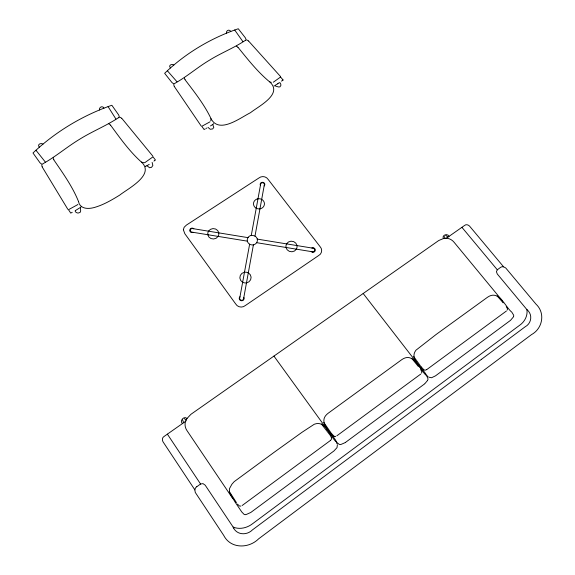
<?xml version="1.0" encoding="UTF-8"?>
<svg xmlns="http://www.w3.org/2000/svg" width="575" height="575" viewBox="0 0 575 575"><rect width="100%" height="100%" fill="white"/><g stroke="black" fill="none" stroke-linecap="round" stroke-linejoin="round"><path stroke-width="0.86" d="M210.996 118.975L210.795 120.757M196.758 486.709A4.442 4.262 -73.6 0 0 194.839 489.886L195.27 492.416L223.704 535.375C230.525 548.931 248.68 548.751 258.606 538.861L531.494 334.614C542.635 328.569 545.567 313.001 535.993 304.146L505.684 267.921L503.614 266.843A4.032 3.63 31.3 0 0 500.473 267.447L498.108 269.193A5.951 5.362 31.6 0 0 497.303 269.797L496.412 271.688L497.289 273.995L527.649 310.507M243.836 297.404L243.85 297.433A2.429 2.336 -3.5 0 1 242.93 300.409A2.429 2.336 -3.5 0 1 239.753 299.884A2.429 2.336 -3.5 0 1 239.94 296.779L239.976 296.765M243.599 298.677L253.41 244.813A4.988 4.708 0.1 0 0 256.608 242.693L256.637 242.643A5.082 4.794 0.1 0 0 257.284 239.121M264.349 184.726L254.998 236.088A5.11 4.823 0.1 0 1 257.255 239.121M239.732 298.102L249.629 244.202M260.647 184.194L251.268 235.477M185.675 421.324L185.689 421.281A12.154 11.859 -58 0 1 186.142 420.152A14.928 14.569 -58.9 0 1 187.026 418.471L190.95 414.287L438.747 240.508L443.418 238.56A13.908 12.7 26.5 0 1 445.122 238.345A11.32 10.328 26.3 0 1 446.229 238.33L446.272 238.338M507.207 310.04L507.402 309.487A2.048 1.854 35.2 0 0 507.387 308.595L506.244 306.576M421.497 373.125L421.727 372.528A2.084 1.962 41.3 0 0 421.734 371.594L420.656 369.502M513.367 316.998L510.528 320.34L435.505 375.842L431.537 377.746L428.742 377.193M427.613 380.37L424.796 383.741M248.005 237.64L192.474 228.562M213.684 123.654L212.75 124.459L213.799 127.449L212.685 128.915L210.249 129.282L207.999 127.391M80.996 206.827C79.264 207.446 82.52 212.714 78.689 212.93C77.596 213.447 74.7 212.067 75.224 210.651M506.453 310.982L426.765 369.581M420.699 374.102L336.821 435.843M245.676 40.343L246.007 39.344L245.367 37.835L238.28 28.75C210.932 38.101 185.488 53.252 164.644 73.312L171.947 82.534L173.391 83.627L174.627 83.663A11.126 9.84 -5.5 0 1 175.159 83.167C187.112 76.475 197.455 67.354 209.286 60.303C220.872 53.073 233.615 48.106 244.95 40.631A11.047 9.631 0.4 0 1 245.547 40.415L245.618 40.387M118.845 117.659L119.262 116.603L118.658 114.921L111.852 105.261C82.613 115.417 55.509 131.747 32.991 152.986L40.034 162.847L41.472 164.012L42.751 164.055A11.694 10.4 -19.4 0 1 43.333 163.523C56.156 156.314 67.325 146.596 80.018 139.021C92.395 131.308 105.98 125.925 118.098 117.954A11.507 10.242 -11.7 0 1 118.73 117.717L118.802 117.695M427.793 379.953A2.638 2.48 42.6 0 0 427.958 378.832C427.484 376.862 425.069 373.829 427.994 376.596M424.472 384.007L345.295 442.556M330.359 440.536L242.147 505.518M264.155 185.933L264.126 185.948A2.322 2.135 1.7 0 0 264.313 183.102A2.322 2.135 1.7 0 0 261.273 182.613A2.322 2.135 1.7 0 0 260.41 185.337M481.476 359.317L252.382 529.942C246.732 535.713 236.339 535.081 233.134 527.067C239.725 529.827 247.394 527.886 252.827 523.538L519.606 325.292C524.637 321.878 527.864 315.761 526.923 309.63C532.766 314.245 531.724 323.33 525.205 326.751L481.706 359.145M212.728 124.473L210.493 125.939M283.072 80.011L282.253 80.615M283.087 80.004L280.564 77.028M79.918 207.74L75.634 210.421M154.761 160.511L155.444 160.008L152.986 156.846L145.18 162.394A1.667 1.509 -11.4 0 1 143.786 162.696L141.802 162.208M282.224 80.637L281.513 81.154M154.459 160.727L153.942 161.101M447.932 237.101L445.79 235.333M196.779 486.738L199.604 484.696A6.541 6.282 -74.6 0 1 200.582 484.021L203.011 483.625L205.217 485.214L233.817 528.094M273.319 82.211L280.543 77.05M185.775 421.223L164.278 436.317C161.69 437.604 162.042 440.989 163.724 442.865L194.868 489.886M446.157 238.381L464.543 225.472C466.454 223.732 469.15 225.206 470.343 227.053L503.614 266.843M152.131 162.394L152.857 165.485L151.57 167.303L149.622 167.749L146.92 165.729L145.698 166.268M274.031 85.826C275.145 85.136 280.054 88.988 280.772 85.646C281.254 85.157 280.255 81.478 278.99 82.937M183.677 422.697L182.57 419.879M278.71 83.123L277.682 83.813M277.632 83.842L275.195 85.316M149.248 164.342L146.92 165.729M345.165 442.635L340.975 444.446M340.45 444.518A2.702 2.609 60.5 0 1 339.272 444.36C337.446 443.339 335.153 440.048 337.022 443.763M311.83 248.005L311.858 247.983A2.379 2.25 11.4 0 1 314.906 248.831A2.379 2.25 11.4 0 1 314.432 251.778A2.379 2.25 11.4 0 1 311.276 251.62L311.262 251.584M193.056 232.336L193.085 232.322A2.372 2.214 -9.6 0 1 190.073 231.502A2.372 2.214 -9.6 0 1 190.67 228.598A2.372 2.214 -9.6 0 1 193.804 228.757L193.818 228.785M206.849 128.031L206.166 128.405M210.019 121.821L201.796 126.306L204.089 129.519L205.239 128.908M72.242 212.304L70.747 213.109L68.49 209.702L77.287 204.873A1.711 1.545 -19.9 0 0 77.877 204.362M253.374 244.821L253.424 244.813A5.082 4.794 0.1 0 1 249.672 244.195A5.11 4.823 0.1 0 1 247.372 241.162L191.806 232.113M246.086 514.575L250.772 512.476L333.91 450.987L337.015 447.637L337.396 444.669M240.889 506.043L240.185 506.108A2.228 2.135 -85 0 1 239.229 505.835L237.475 504.088M335.57 436.353L334.938 436.411M257.269 239.114L313.131 248.213M256.615 242.679L312.627 251.807M271.307 82.347L270.113 82.052M335.908 441.636C330.151 436.288 325.565 420.059 314.561 424.156A2.71 2.645 60.4 0 0 314.238 424.271L302.141 432.199L274.699 451.893L234.19 481.649L231.897 484.236L229.432 488.714L229.454 492.509L234.837 501.695L241.73 511.923L244.016 514.302A2.782 2.659 -86.5 0 0 245.597 514.647M173.851 65.011C171.745 63.538 168.001 65.327 170.437 67.958M43.017 144.095C40.717 142.578 36.937 144.483 39.308 147.257M184.374 418.643L186.135 420.152M333.931 436.13L331.279 433.27L323.761 422.388M423.861 369.754L421.346 367.058M269.502 81.758C257.521 71.796 247.775 59.362 238.014 47.308M187.026 418.471C184.072 415.473 179.235 420.965 182.447 423.559M248.501 40.94L280.413 76.403M141.249 161.92C129.339 151.225 119.959 137.935 110.529 125.106M121.763 118.285L152.864 156.17M269.682 81.88C283.439 94.099 258.34 106.375 250.477 112.7C240.336 117.667 219.19 134.392 210.96 118.587M426.442 375.108C423.15 368.323 409.019 359.598 415.761 350.463A2.645 2.487 37.9 0 1 415.955 350.204L436.058 334.521L487.557 297.217C499.114 289.175 505.26 307.1 511.8 312.153L513.619 315.122A2.552 2.307 36 0 1 513.554 316.566M497.131 295.902L502.334 301.846M167.354 70.747L176.999 81.765M141.428 162.042C155.315 174.822 127.765 188.693 119.78 195.062C111.96 199.906 103.903 204.643 95.033 207.287C89.053 209.142 80.069 209.58 78.452 201.408M502.457 301.983L503.19 302.853M411.643 358.268L418.341 366.483M461.919 227.312L497.346 269.848M502.651 301.113L454.049 242.219A10.156 9.265 26.1 0 0 446.272 238.179M445.143 238.373L444.231 236.447M420.354 365.765L413.677 356.5M35.952 150.24L45.317 162.021M321.332 423.868L330.381 435.548L331.452 437.719M363.184 293.509L421.691 369.006M426.168 375.346L426.147 375.324C419.736 369.883 413.72 351.232 401.774 359.655L328.26 413.166C316.027 422.244 332.86 433.758 336.325 441.571M420.965 366.548L421.31 367.015M273.937 356.098L331.265 435.203M234.708 30.001L242.887 41.608M201.157 125.968L174.203 86.343M236.454 502.629L229.231 491.352M232.853 498.69L186.925 430.517A10.911 10.638 -57.5 0 1 185.509 421.274M167.375 434.139L200.618 484.078M108.078 106.605L115.898 119.003M185.028 79.702C194.257 91.835 204.254 104.398 210.896 118.385M230.776 31.474C229.784 29.117 225.853 30.051 226.536 33.163M67.857 209.336L42.14 166.872M449.032 236.361C447.587 232.889 441.463 235.232 443.418 238.56M103.924 108.179C102.903 105.541 98.943 106.778 99.432 109.99M53.741 159.757C62.776 172.974 72.328 186.286 78.394 201.2M426.686 369.538A2.947 2.767 40.6 0 1 423.797 369.926M334.902 436.439A2.113 2.048 59.3 0 1 333.931 436.173M331.646 437.704A3.019 2.925 61.4 0 1 330.345 440.443M174.304 86.221A3.191 2.81 -5.9 0 1 173.844 84.338M246.596 39.984A3.127 2.717 0.1 0 1 248.386 41.012M185.1 79.587A3.177 2.796 -4.9 0 1 184.417 77.855M236.332 46.208A3.134 2.731 -0.7 0 1 237.906 47.366M208.517 231.15A5.606 5.261 -6.5 0 1 218.802 232.825M207.87 234.729A5.117 4.801 -6.5 0 1 208.581 231.186M218.097 236.418A5.606 5.261 -6.5 0 1 207.798 234.744M218.73 232.839A5.117 4.808 -6.4 0 1 218.033 236.382M243.75 298.713A2.106 2.034 -3.5 0 1 239.595 298.094M191.77 232.243A2.063 1.926 -9.5 0 1 192.481 228.447M248.328 272.866A5.692 5.448 -1.8 0 1 246.502 282.907M244.468 272.306A5.197 4.974 -1.7 0 1 248.285 272.931M242.607 282.268A5.692 5.448 -1.8 0 1 244.454 272.234M246.481 282.835A5.197 4.974 -1.8 0 1 242.65 282.203M261.711 199.381A5.527 5.139 1.3 0 1 264.363 204.678A5.527 5.139 1.3 0 1 259.986 208.847M257.959 198.842A5.046 4.693 1.3 0 1 261.675 199.439M256.206 208.236A5.527 5.139 1.3 0 1 253.568 202.939A5.527 5.139 1.3 0 1 257.945 198.77M259.972 208.783A5.046 4.693 1.2 0 1 256.242 208.179M313.159 248.077A2.07 1.955 11.3 0 1 312.62 251.929M296.384 249.183A5.628 5.312 7.4 0 1 285.998 247.494M286.63 243.764A5.628 5.312 7.4 0 1 297.002 245.453M286.077 247.48A5.132 4.852 7.3 0 1 286.681 243.908M296.908 245.575A5.139 4.852 7.5 0 1 296.319 249.147M260.504 184.165A2.012 1.862 1.7 0 1 264.478 184.733M251.289 235.621A4.988 4.708 0.1 0 1 254.955 236.188M247.998 237.568A5.082 4.794 0.1 0 1 251.239 235.419M247.343 241.162A5.082 4.794 0.1 0 1 248.019 237.647M42.27 166.793A3.349 2.968 -19.4 0 1 41.903 164.773M119.837 117.257A3.256 2.889 -11.7 0 1 121.634 118.364M145.676 166.254A1.121 1.021 -11.5 0 1 145.468 166.326M53.849 159.678A3.335 2.961 -18.2 0 1 53.238 157.823M108.855 123.92A3.27 2.904 -12.9 0 1 110.414 125.163M183.36 229.734L184.805 233.666L235.628 303.873C237.583 307.373 242.406 308.107 245.403 305.498L318.572 255.588C322.014 253.877 322.712 249.212 319.988 246.531L268.202 179.479C266.239 176.281 261.769 175.655 258.894 177.998L186.429 225.077L184.151 227.283L183.36 229.734"/></g></svg>
